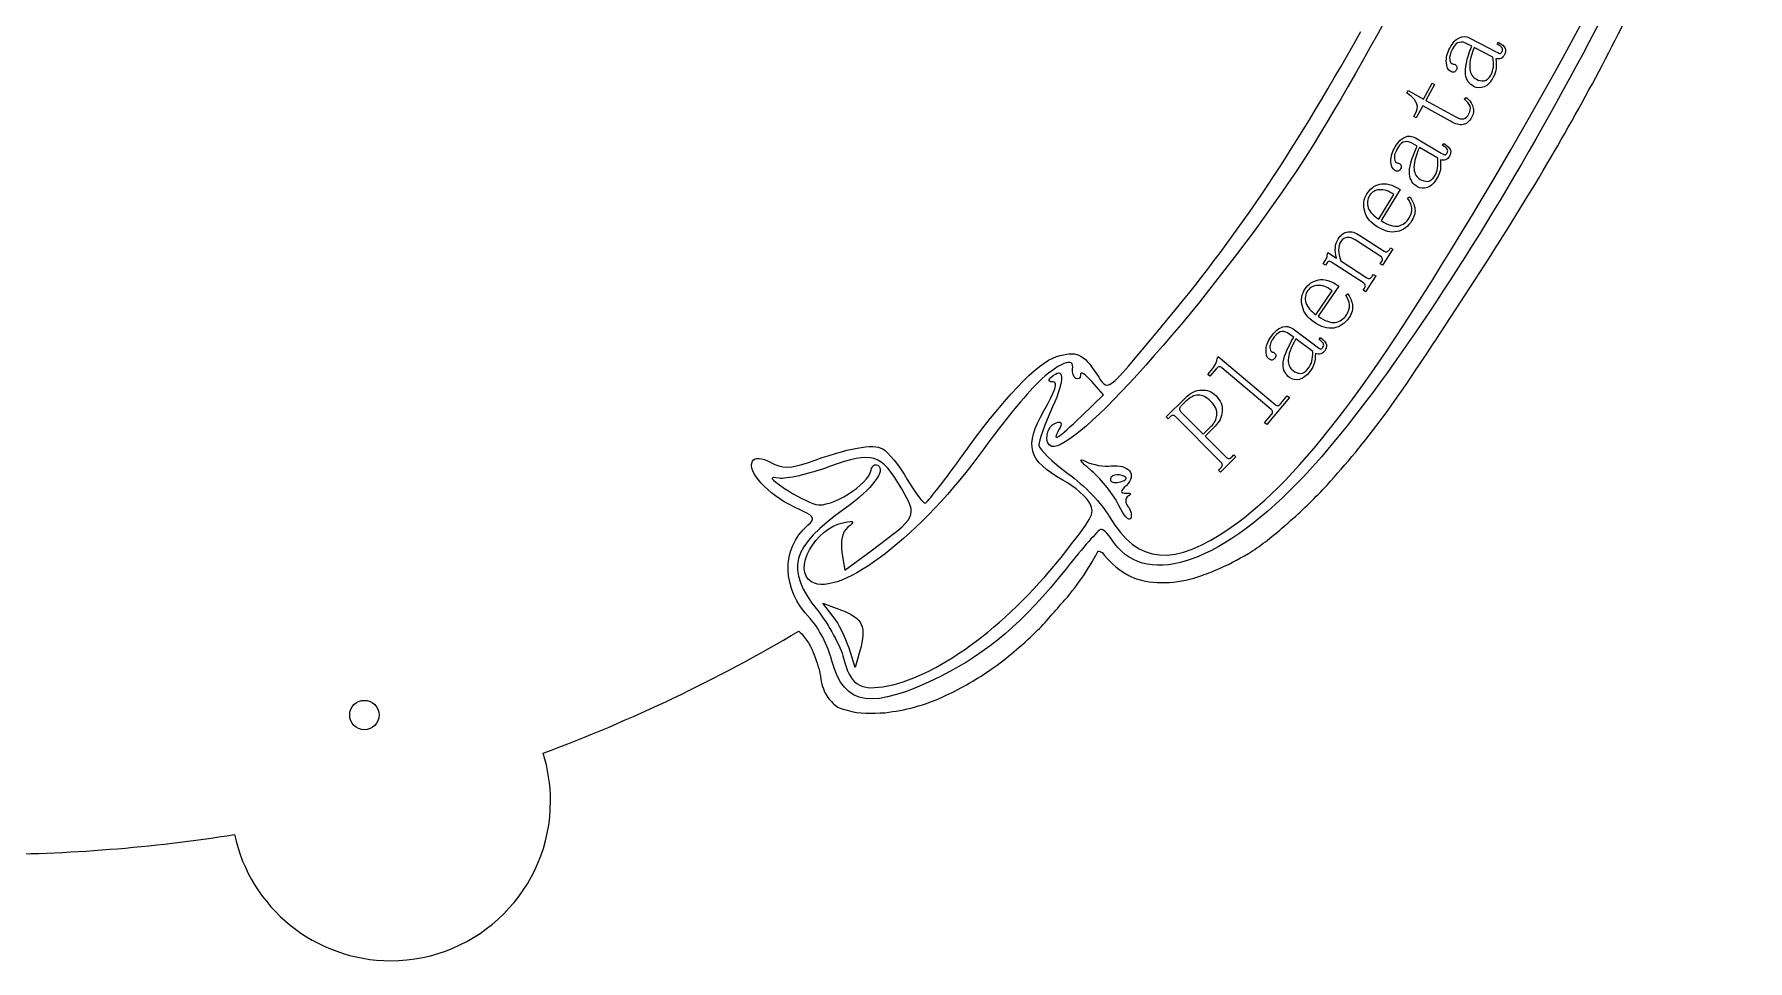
# Model space of a CAD drawing. Extents: x -41 to 233, y -38 to 223.
# Drawn here: x 99 to 232.6, y -38.2 to 34.1 of the extents above; entities that cross this region are included whole.
import ezdxf

# ---------------------------------------------------------------- set-up
doc = ezdxf.new("R2010")
doc.units = 0
doc.layers.add('Laag_1', color=7, linetype='CONTINUOUS')

msp = doc.modelspace()

# ---------------------------------------------------------------- linework, layer by layer
at = {"layer": 'Laag_1', "color": 7}
for p, q in [((210.900339, 33.767519), (212.961987, 32.691358)), ((213.035454, 33.288982), (213.11698, 33.445167)), ((211.046907, 33.134535), (210.672063, 33.330201)), ((212.702466, 32.270338), (211.234323, 33.036695)), ((210.905284, 31.340277), (210.905291, 31.340281)), ((212.954935, 31.383339), (212.954935, 31.383339)), ((205.977643, 29.486736), (206.079825, 29.671822)), ((206.207393, 29.319644), (205.977643, 29.486736)), ((206.079825, 29.671822), (207.282892, 29.007633)), ((207.282892, 29.007633), (207.964108, 30.241546)), ((208.149194, 30.139363), (207.467978, 28.905451)), ((207.964108, 30.241546), (208.149194, 30.139363)), ((207.229551, 28.473581), (206.718637, 27.548145)), ((209.388897, 27.281449), (207.229551, 28.473581)), ((207.467975, 28.905456), (209.750713, 27.645201)), ((207.467978, 28.905451), (207.467975, 28.905456)), ((210.469206, 29.019537), (210.616056, 29.13971)), ((206.53355, 27.65033), (206.669795, 27.897111)), ((206.718637, 27.548145), (206.53355, 27.65033)), ((206.785393, 25.33965), (206.420688, 25.553621)), ((206.670315, 25.979106), (208.67619, 24.802254)), ((208.779137, 25.395512), (208.868292, 25.547474)), ((208.396169, 24.394601), (206.967742, 25.232662)), ((206.555169, 23.5546), (206.555169, 23.5546)), ((208.604429, 23.496187), (208.604434, 23.49619)), ((203.795408, 19.646159), (204.98483, 21.562136)), ((205.480393, 21.959561), (203.975031, 19.534649)), ((205.480399, 21.959551), (205.480393, 21.959561)), ((206.050204, 21.27403), (206.20301, 21.386536)), ((203.795408, 19.646159), (203.795408, 19.646159)), ((203.951652, 16.743989), (201.969824, 18.026961)), ((202.326644, 18.383624), (204.219733, 17.1581)), ((204.628707, 17.271126), (204.724452, 17.419023)), ((204.724452, 17.419023), (204.901928, 17.30413)), ((199.463507, 16.165471), (199.597547, 16.372528)), ((199.640983, 16.050578), (199.463507, 16.165471)), ((199.794173, 16.287215), (199.640983, 16.050578)), ((199.794328, 17.000704), (199.832626, 17.059862)), ((199.832626, 17.059862), (200.512955, 16.61944)), ((202.611231, 14.673425), (200.067393, 16.320221)), ((200.838329, 16.408811), (202.879313, 15.087544)), ((203.920201, 16.176684), (204.015947, 16.324581)), ((204.097679, 16.061792), (203.920201, 16.176684)), ((204.901928, 17.30413), (204.097679, 16.061792)), ((203.561507, 15.233566), (202.75726, 13.991226)), ((203.288289, 15.200568), (203.384033, 15.348467)), ((203.384033, 15.348467), (203.561509, 15.233574)), ((203.561509, 15.233574), (203.561507, 15.233566)), ((198.898827, 12.198317), (200.173597, 14.058601)), ((200.68661, 14.433228), (199.073229, 12.078806)), ((200.686601, 14.433242), (200.68661, 14.433228)), ((201.224867, 13.722658), (201.382586, 13.828165)), ((202.579782, 14.106117), (202.675526, 14.254017)), ((202.75726, 13.991226), (202.579782, 14.106117)), ((198.898827, 12.198317), (198.898827, 12.198317)), ((197.164364, 10.440474), (196.825048, 10.692779)), ((197.119417, 11.088657), (198.985652, 9.700969)), ((198.663012, 9.326107), (197.334024, 10.314312)), ((199.152405, 10.279542), (199.257531, 10.420924)), ((191.238851, 8.89124), (191.2843, 8.945102)), ((191.2843, 8.945102), (195.7276, 5.195394)), ((195.409439, 4.818369), (191.558581, 8.068116)), ((196.741689, 8.690967), (196.741685, 8.690974)), ((198.772504, 8.410416), (198.772494, 8.410406)), ((182.324448, 5.957685), (181.423493, 6.982942)), ((190.477075, 7.551482), (190.477088, 7.551484)), ((190.63865, 7.415131), (190.477075, 7.551482)), ((190.477088, 7.551484), (190.727071, 7.847704)), ((191.138613, 8.007571), (190.63865, 7.415131)), ((180.635622, 4.321445), (182.324448, 5.957685)), ((187.22968, 4.233505), (188.702955, 5.700321)), ((188.727263, 5.426183), (188.377674, 5.078125)), ((196.831831, 5.738956), (195.059241, 3.638487)), ((196.147569, 5.25594), (196.670256, 5.875308)), ((196.670256, 5.875308), (196.831831, 5.738956)), ((187.378849, 4.08368), (187.22968, 4.233505)), ((187.528672, 4.232847), (187.378849, 4.08368)), ((191.507465, 0.686018), (187.952297, 4.256837)), ((188.35182, 4.654602), (190.116974, 2.881677)), ((194.897666, 3.774838), (195.420354, 4.39421)), ((190.116974, 2.881677), (190.116981, 2.881682)), ((190.116981, 2.881682), (190.741252, 3.503215)), ((191.040239, 3.502564), (190.266146, 2.731864)), ((190.266146, 2.731864), (191.906992, 1.083793)), ((191.040248, 3.502567), (191.040239, 3.502564)), ((195.059241, 3.638487), (194.897666, 3.774838)), ((180.961479, 0.757232), (180.961524, 0.757232)), ((191.306815, 0.088466), (191.481611, 0.262496)), ((191.455984, -0.061359), (191.306815, 0.088466)), ((192.654581, 1.131984), (191.455984, -0.061359)), ((192.330618, 1.10778), (192.505414, 1.28181)), ((192.505414, 1.28181), (192.654581, 1.131984)), ((183.675316, -0.829195), (183.675316, -0.829195)), ((159.919834, -2.587976), (159.919732, -2.588145)), ((161.946198, -6.3268), (162.159597, -7.718522)), ((162.159597, -7.718522), (164.225334, -6.19455)), ((161.243843, -11.295124), (160.459005, -10.292191)), ((160.459005, -10.292191), (161.906097, -10.829937)), ((162.964509, -15.29791), (162.496599, -13.797956)), ((163.339808, -14.009171), (162.964509, -15.29791))]:
    msp.add_line(p, q, dxfattribs=at)
at = {"layer": 'Laag_1', "color": 5}
for p, q in [((208.272284, 10.273503), (212.4075, 16.609172)), ((181.918681, -6.212796), (182.226811, -6.335715)), ((125.850791, -19.00648), (125.850791, -19.00648))]:
    msp.add_line(p, q, dxfattribs=at)
at = {"layer": 'Laag_1', "color": 7}
for points in [[(212.790896, 22.830865), (226.949991, 46.87085), (232.567328, 61.656055), (230.078099, 68.332002)], [(212.447406, 51.541163), (210.190196, 45.655379), (201.223821, 29.003799), (196.949492, 22.759689)], [(228.645641, 52.010834), (222.671121, 35.50682), (207.03844, 8.963718), (197.497009, -0.877258)], [(186.836795, 11.233716), (192.732959, 18.305082), (196.68089, 24.148442), (202.404797, 34.275685)], [(209.342244, 32.990894), (209.55965, 33.40739), (209.806004, 33.67628), (210.081306, 33.797565)], [(210.090741, 33.434902), (209.901487, 33.427695), (209.719897, 33.257494), (209.545971, 32.9243)], [(210.081306, 33.797565), (210.335782, 33.929718), (210.608793, 33.919703), (210.900339, 33.767519)], [(210.672063, 33.330201), (210.463815, 33.438904), (210.270041, 33.473804), (210.090741, 33.434902)], [(213.11698, 33.445167), (213.408525, 33.292984), (213.589597, 33.132219), (213.660194, 32.962874)], [(209.070365, 31.860863), (209.045081, 32.218548), (209.135707, 32.595225), (209.342244, 32.990894)], [(209.545971, 32.9243), (209.361177, 32.57028), (209.293207, 32.287773), (209.342063, 32.076777)], [(209.342063, 32.076777), (209.370094, 31.876652), (209.457454, 31.764803), (209.604142, 31.741231)], [(210.566996, 30.920641), (210.491025, 31.384281), (210.650995, 32.122246), (211.046907, 33.134535)], [(211.234323, 33.036695), (210.94803, 32.285175), (210.83835, 31.719702), (210.905284, 31.340277)], [(212.73627, 31.497474), (212.750804, 31.728378), (212.739536, 31.985999), (212.702466, 32.270338)], [(213.331336, 32.180572), (213.225381, 32.129883), (213.088646, 32.12176), (212.921132, 32.156203)], [(212.921132, 32.156203), (212.958202, 31.871864), (212.96947, 31.614243), (212.954935, 31.383339)], [(212.961987, 32.691358), (213.128585, 32.604394), (213.238144, 32.560454), (213.290663, 32.559538)], [(213.408923, 33.014538), (213.326548, 33.110543), (213.202058, 33.202025), (213.035454, 33.288982)], [(213.290663, 32.559538), (213.333233, 32.590311), (213.376257, 32.647351), (213.419734, 32.730657)], [(213.604408, 32.475265), (213.528316, 32.329491), (213.437292, 32.23126), (213.331336, 32.180572)], [(213.419734, 32.730657), (213.474085, 32.834779), (213.470482, 32.929406), (213.408923, 33.014538)], [(213.660194, 32.962874), (213.709965, 32.804398), (213.69137, 32.641862), (213.604408, 32.475265)], [(209.389423, 31.177588), (209.202001, 31.275421), (209.095649, 31.503179), (209.070365, 31.860863)], [(209.671933, 31.109619), (209.587717, 31.100581), (209.493547, 31.123237), (209.389423, 31.177588)], [(209.604142, 31.741231), (209.709182, 31.739399), (209.792481, 31.695918), (209.854039, 31.610786)], [(209.848545, 31.295666), (209.805062, 31.212368), (209.746192, 31.150352), (209.671933, 31.109619)], [(209.854039, 31.610786), (209.9156, 31.525658), (209.913769, 31.420618), (209.848545, 31.295666)], [(211.228292, 29.979225), (210.853445, 30.174892), (210.633013, 30.488697), (210.566996, 30.920641)], [(210.905291, 31.340281), (210.951399, 30.971726), (211.120224, 30.711356), (211.411764, 30.559169)], [(212.024323, 30.438161), (212.235318, 30.487016), (212.406038, 30.636392), (212.536483, 30.886289)], [(212.536483, 30.886289), (212.634315, 31.073712), (212.700911, 31.277441), (212.73627, 31.497474)], [(212.954935, 31.383339), (212.930448, 31.18413), (212.852982, 30.959578), (212.722538, 30.709682)], [(212.016088, 29.965487), (211.719962, 29.855073), (211.457363, 29.859653), (211.228292, 29.979225)], [(211.411764, 30.559169), (211.599187, 30.461334), (211.803374, 30.420998), (212.024323, 30.438161)], [(212.722538, 30.709682), (212.526872, 30.334835), (212.291388, 30.08677), (212.016088, 29.965487)], [(206.777437, 28.602433), (206.703744, 28.857785), (206.51373, 29.096855), (206.207393, 29.319644)], [(206.669795, 27.897111), (206.806037, 28.143894), (206.841918, 28.379001), (206.777437, 28.602433)], [(210.91907, 28.449175), (210.843236, 28.652042), (210.693281, 28.842163), (210.469206, 29.019537)], [(210.616056, 29.13971), (210.881261, 28.93963), (211.055316, 28.695955), (211.138221, 28.408685)], [(210.831669, 27.853429), (210.945205, 28.059081), (210.974339, 28.257663), (210.91907, 28.449175)], [(211.138221, 28.408685), (211.232478, 28.14198), (211.200132, 27.864671), (211.041181, 27.576758)], [(210.37185, 27.020533), (210.107288, 26.978759), (209.779638, 27.065731), (209.388897, 27.281449)], [(209.750713, 27.645201), (210.038625, 27.48625), (210.26238, 27.429804), (210.421975, 27.475863)], [(211.041181, 27.576758), (210.870877, 27.268279), (210.647767, 27.082871), (210.37185, 27.020533)], [(210.421975, 27.475863), (210.581569, 27.52192), (210.718134, 27.647776), (210.831669, 27.853429)], [(205.075702, 25.280525), (205.313449, 25.685753), (205.572805, 25.942124), (205.853771, 26.049638)], [(205.845261, 25.686958), (205.655881, 25.689126), (205.466092, 25.528118), (205.275894, 25.203935)], [(206.420688, 25.553621), (206.218074, 25.672496), (206.026265, 25.716942), (205.845261, 25.686958)], [(205.853771, 26.049638), (206.114475, 26.169041), (206.386656, 26.14553), (206.670315, 25.979106)], [(209.138569, 25.102926), (209.061041, 25.202886), (208.941231, 25.300415), (208.779137, 25.395512)], [(208.868292, 25.547474), (209.15195, 25.38105), (209.324846, 25.211523), (209.386978, 25.038892)], [(204.748245, 24.165331), (204.740689, 24.523828), (204.849841, 24.895559), (205.075702, 25.280525)], [(205.033104, 23.467106), (204.850752, 23.574092), (204.755799, 23.806834), (204.748245, 24.165331)], [(205.275894, 25.203935), (205.073809, 24.859492), (204.991944, 24.580694), (205.030299, 24.367539)], [(205.030299, 24.367539), (205.048394, 24.166273), (205.13011, 24.050238), (205.275448, 24.019433)], [(206.196529, 23.152214), (206.14359, 23.619044), (206.339878, 24.34819), (206.785393, 25.33965)], [(206.967742, 25.232662), (206.644616, 24.496224), (206.507091, 23.93687), (206.555169, 23.5546)], [(208.391692, 23.621008), (208.417632, 23.850911), (208.419124, 24.108775), (208.396169, 24.394601)], [(208.608907, 24.269778), (208.631864, 23.983953), (208.630371, 23.72609), (208.604429, 23.496187)], [(209.019814, 24.273821), (208.911481, 24.228438), (208.774512, 24.22709), (208.608907, 24.269778)], [(208.67619, 24.802254), (208.838282, 24.707156), (208.945533, 24.65785), (208.997942, 24.654336)], [(208.997942, 24.654336), (209.04194, 24.68303), (209.087733, 24.73787), (209.135322, 24.818856)], [(209.307135, 24.554639), (209.223922, 24.41281), (209.128148, 24.319204), (209.019814, 24.273821)], [(209.135322, 24.818856), (209.194759, 24.920163), (209.195842, 25.014853), (209.138569, 25.102926)], [(209.386978, 25.038892), (209.428846, 24.878148), (209.402232, 24.71673), (209.307135, 24.554639)], [(196.949492, 22.759689), (189.744937, 12.235125), (180.183231, 1.551123), (178.311158, 1.933732)], [(192.289724, -4.373398), (197.805847, -0.480848), (203.550489, 7.142115), (212.790896, 22.830865)], [(205.311903, 23.385241), (205.227345, 23.380381), (205.134412, 23.407669), (205.033104, 23.467106)], [(205.275448, 24.019433), (205.380269, 24.012406), (205.461315, 23.964856), (205.518586, 23.876786)], [(205.497506, 23.562324), (205.449955, 23.481278), (205.388088, 23.42225), (205.311903, 23.385241)], [(205.518586, 23.876786), (205.575813, 23.788684), (205.568786, 23.683863), (205.497506, 23.562324)], [(206.81043, 22.179229), (206.445725, 22.393202), (206.241091, 22.717531), (206.196529, 23.152214)], [(206.555169, 23.5546), (206.582986, 23.184214), (206.738724, 22.91581), (207.022384, 22.749387)], [(207.022384, 22.749387), (207.204735, 22.6424), (207.406674, 22.592011), (207.628201, 22.598219)], [(208.33899, 22.834857), (208.125016, 22.470153), (207.877546, 22.234043), (207.596582, 22.126527)], [(207.628201, 22.598219), (207.841356, 22.636574), (208.019258, 22.777321), (208.161907, 23.020459)], [(208.161907, 23.020459), (208.268893, 23.202812), (208.345488, 23.402995), (208.391692, 23.621008)], [(208.604434, 23.49619), (208.570119, 23.298438), (208.481637, 23.077994), (208.33899, 22.834857)], [(202.710446, 20.23674), (202.557005, 20.746738), (202.610377, 21.211297), (202.870562, 21.630417)], [(203.080115, 21.500333), (202.894269, 21.200963), (202.859145, 20.877148), (202.974745, 20.528888)], [(202.870562, 21.630417), (203.105968, 22.00962), (203.440127, 22.258396), (203.873041, 22.376742)], [(203.848225, 21.935933), (203.509609, 21.924948), (203.253573, 21.779747), (203.080115, 21.500333)], [(204.98483, 21.562136), (204.558141, 21.854671), (204.179272, 21.97927), (203.848225, 21.935933)], [(203.873041, 22.376742), (204.305953, 22.495088), (204.841739, 22.356024), (205.480399, 21.959551)], [(206.20301, 21.386536), (206.38538, 21.190375), (206.51819, 20.91438), (206.601442, 20.558552)], [(207.596582, 22.126527), (207.295356, 22.030901), (207.033306, 22.048468), (206.81043, 22.179229)], [(203.677682, 19.055647), (203.178729, 19.365391), (202.856317, 19.759089), (202.710446, 20.23674)], [(202.974745, 20.528888), (203.102734, 20.200587), (203.376288, 19.906344), (203.795408, 19.646159)], [(206.37741, 20.531739), (206.329255, 20.810479), (206.220187, 21.05791), (206.050204, 21.27403)], [(206.178108, 19.743027), (206.339175, 20.002484), (206.40561, 20.265387), (206.37741, 20.531739)], [(206.601442, 20.558552), (206.677125, 20.235074), (206.603458, 19.893712), (206.380442, 19.534464)], [(201.374807, 18.664005), (201.654411, 18.70687), (201.97169, 18.613409), (202.326644, 18.383624)], [(205.225165, 18.675625), (204.752337, 18.582058), (204.236509, 18.708732), (203.677682, 19.055647)], [(203.975031, 19.534649), (204.513901, 19.200126), (204.965033, 19.058315), (205.328428, 19.109217)], [(206.380442, 19.534464), (206.095476, 19.075429), (205.710384, 18.789149), (205.225165, 18.675625)], [(205.328428, 19.109217), (205.684255, 19.19247), (205.967482, 19.40374), (206.178108, 19.743027)], [(200.512955, 16.61944), (200.430651, 16.924576), (200.397647, 17.197797), (200.413941, 17.439102)], [(200.413941, 17.439102), (200.430235, 17.680408), (200.502212, 17.89966), (200.62987, 18.096857)], [(200.62987, 18.096857), (200.84689, 18.432091), (201.095203, 18.62114), (201.374807, 18.664005)], [(200.847357, 17.914097), (200.732464, 17.736619), (200.670347, 17.510984), (200.661006, 17.237192)], [(201.34165, 18.223739), (201.139783, 18.214503), (200.975018, 18.111289), (200.847357, 17.914097)], [(201.969824, 18.026961), (201.733188, 18.180151), (201.523797, 18.245744), (201.34165, 18.223739)], [(199.597547, 16.372528), (199.661377, 16.471126), (199.708964, 16.566248), (199.740308, 16.657893)], [(199.740308, 16.657893), (199.784417, 16.769257), (199.802423, 16.883527), (199.794328, 17.000704)], [(199.929925, 16.367237), (199.877721, 16.373049), (199.83247, 16.346376), (199.794173, 16.287215)], [(200.067393, 16.320221), (200.008233, 16.35852), (199.962411, 16.374192), (199.929925, 16.367237)], [(200.661006, 17.237192), (200.66443, 16.983121), (200.723538, 16.706994), (200.838329, 16.408811)], [(204.090828, 16.569936), (204.07692, 16.634907), (204.030529, 16.692924), (203.951652, 16.743989)], [(204.015947, 16.324581), (204.079776, 16.423178), (204.104736, 16.504963), (204.090828, 16.569936)], [(204.219733, 17.1581), (204.298611, 17.107036), (204.370536, 17.088459), (204.435509, 17.102367)], [(204.435509, 17.102367), (204.513243, 17.135996), (204.577642, 17.192249), (204.628707, 17.271126)], [(198.06456, 14.22236), (198.316859, 14.59054), (198.661917, 14.823963), (199.099734, 14.92263)], [(199.099734, 14.92263), (199.537551, 15.021294), (200.066507, 14.858165), (200.686601, 14.433242)], [(202.879313, 15.087544), (202.958192, 15.03648), (203.030116, 15.017902), (203.095087, 15.031809)], [(203.095087, 15.031809), (203.172823, 15.06544), (203.237223, 15.121693), (203.288289, 15.200568)], [(197.84164, 12.837339), (197.711398, 13.353748), (197.785704, 13.815422), (198.06456, 14.22236)], [(198.268037, 14.082915), (198.068855, 13.792246), (198.019137, 13.470348), (198.118883, 13.117222)], [(199.055043, 14.483369), (198.716278, 14.487692), (198.453942, 14.354207), (198.268037, 14.082915)], [(200.173597, 14.058601), (199.760563, 14.370113), (199.387711, 14.511702), (199.055043, 14.483369)], [(201.518201, 12.966339), (201.482688, 13.246973), (201.38491, 13.499079), (201.224867, 13.722658)], [(201.382586, 13.828165), (201.555908, 13.623965), (201.676113, 13.342252), (201.743202, 12.983025)], [(202.750408, 14.499369), (202.7365, 14.564342), (202.690108, 14.62236), (202.611231, 14.673425)], [(202.675526, 14.254017), (202.739355, 14.352614), (202.764316, 14.434398), (202.750408, 14.499369)], [(198.754527, 11.613751), (198.270078, 11.945724), (197.965783, 12.353586), (197.84164, 12.837339)], [(198.118883, 13.117222), (198.23191, 12.783475), (198.491891, 12.477173), (198.898827, 12.198317)], [(199.073229, 12.078806), (199.596434, 11.720278), (200.040698, 11.558231), (200.406021, 11.592664)], [(200.406021, 11.592664), (200.765247, 11.659753), (201.05773, 11.858011), (201.283468, 12.187439)], [(201.283468, 12.187439), (201.456092, 12.439353), (201.534337, 12.698987), (201.518201, 12.966339)], [(201.743202, 12.983025), (201.804193, 12.656457), (201.715179, 12.318772), (201.476159, 11.969971)], [(181.806175, 7.576935), (182.732965, 6.159812), (182.411031, 5.925794), (186.836795, 11.233716)], [(195.458382, 10.56735), (195.738723, 10.944367), (196.024382, 11.171062), (196.315359, 11.247434)], [(196.2675, 10.887809), (196.079476, 10.910524), (195.873326, 10.771078), (195.649049, 10.469469)], [(196.825048, 10.692779), (196.636539, 10.832951), (196.45069, 10.897961), (196.2675, 10.887809)], [(196.315359, 11.247434), (196.587486, 11.337822), (196.855506, 11.284896), (197.119417, 11.088657)], [(200.28326, 11.164201), (199.806687, 11.092092), (199.297109, 11.241942), (198.754527, 11.613751)], [(201.476159, 11.969971), (201.170745, 11.524278), (200.773112, 11.255688), (200.28326, 11.164201)], [(178.673472, 8.940378), (180.213333, 9.420495), (180.754692, 9.184868), (181.806175, 7.576935)], [(195.219136, 8.769277), (195.049478, 8.89543), (194.980356, 9.137106), (195.011772, 9.494304)], [(195.011772, 9.494304), (195.043187, 9.851501), (195.192057, 10.209183), (195.458382, 10.56735)], [(195.649049, 10.469469), (195.410759, 10.149005), (195.299107, 9.880744), (195.314091, 9.664684)], [(195.314091, 9.664684), (195.310227, 9.462643), (195.378868, 9.338424), (195.520014, 9.292029)], [(196.341474, 8.329907), (196.339536, 8.799726), (196.613832, 9.503249), (197.164364, 10.440474)], [(197.334024, 10.314312), (196.932848, 9.617315), (196.735403, 9.0762), (196.741689, 8.690967)], [(198.985652, 9.700969), (199.13646, 9.588832), (199.237722, 9.528172), (199.28944, 9.518987)], [(199.477946, 9.949657), (199.411723, 10.057442), (199.303209, 10.167404), (199.152405, 10.279542)], [(199.257531, 10.420924), (199.521443, 10.224684), (199.674909, 10.037387), (199.71793, 9.85903)], [(199.58598, 9.38631), (199.48786, 9.254355), (199.382489, 9.171701), (199.269866, 9.138349)], [(199.28944, 9.518987), (199.336325, 9.542674), (199.387801, 9.592218), (199.44387, 9.66762)], [(199.44387, 9.66762), (199.513956, 9.761875), (199.525315, 9.855888), (199.477946, 9.949657)], [(199.71793, 9.85903), (199.742098, 9.69469), (199.698115, 9.537117), (199.58598, 9.38631)], [(171.115849, 0.924759), (174.564085, 5.717316), (177.157329, 8.467713), (178.673472, 8.940378)], [(179.924628, 7.974586), (180.119212, 8.972354), (178.836932, 8.459161), (177.20912, 6.887833)], [(178.233059, 7.308852), (179.295346, 8.268407), (179.358936, 7.174937), (178.366468, 5.014272)], [(190.727071, 7.847704), (190.863423, 8.009279), (190.974247, 8.177027), (191.059544, 8.35095)], [(191.059544, 8.35095), (191.144841, 8.524874), (191.20461, 8.70497), (191.238851, 8.89124)], [(191.351557, 8.150611), (191.285351, 8.145007), (191.214369, 8.097327), (191.138613, 8.007571)], [(191.558581, 8.068116), (191.486771, 8.128719), (191.417763, 8.156217), (191.351557, 8.150611)], [(195.487397, 8.657624), (195.402809, 8.661973), (195.313389, 8.699191), (195.219136, 8.769277)], [(195.691126, 8.813512), (195.635059, 8.738108), (195.567149, 8.686146), (195.487397, 8.657624)], [(195.520014, 9.292029), (195.623453, 9.273662), (195.698857, 9.217594), (195.746226, 9.123824)], [(195.746226, 9.123824), (195.793598, 9.030057), (195.775231, 8.926619), (195.691126, 8.813512)], [(196.8461, 7.296019), (196.506785, 7.548328), (196.338576, 7.892957), (196.341474, 8.329907)], [(196.741685, 8.690974), (196.729121, 8.31976), (196.854796, 8.036034), (197.118707, 7.839794)], [(198.280933, 7.985527), (198.407085, 8.155185), (198.504962, 8.345868), (198.574564, 8.557577)], [(198.772494, 8.410406), (198.71691, 8.217548), (198.605016, 8.008013), (198.436812, 7.781802)], [(198.574564, 8.557577), (198.625314, 8.783303), (198.654797, 9.03948), (198.663012, 9.326107)], [(198.860953, 9.178946), (198.852737, 8.892319), (198.823255, 8.636142), (198.772504, 8.410416)], [(199.269866, 9.138349), (199.157247, 9.104996), (199.020942, 9.118528), (198.860953, 9.178946)], [(177.20912, 6.887833), (176.314298, 6.024148), (174.42215, 3.706172), (173.00437, 1.73691)], [(177.689174, 4.704505), (178.590567, 6.29954), (178.802459, 6.973685), (178.397385, 6.957824)], [(178.397385, 6.957824), (178.065805, 6.945124), (177.995738, 7.094476), (178.233059, 7.308852)], [(180.191116, 7.235164), (179.987651, 7.350141), (179.867698, 7.682853), (179.924628, 7.974586)], [(180.541814, 7.517188), (180.552482, 7.247073), (180.394624, 7.120158), (180.191116, 7.235164)], [(181.423493, 6.982942), (180.879135, 7.602335), (180.530102, 7.813776), (180.541814, 7.517188)], [(197.621882, 7.158272), (197.312054, 7.095917), (197.05346, 7.141833), (196.8461, 7.296019)], [(197.118707, 7.839794), (197.288366, 7.713641), (197.483641, 7.641623), (197.704534, 7.623741)], [(198.436812, 7.781802), (198.184503, 7.442487), (197.91286, 7.234643), (197.621882, 7.158272)], [(197.704534, 7.623741), (197.920591, 7.638726), (198.112724, 7.759322), (198.280933, 7.985527)], [(188.702955, 5.700321), (189.119135, 6.114677), (189.543165, 6.32138), (189.975043, 6.320431)], [(189.725001, 5.922314), (189.409435, 5.939618), (189.076855, 5.774241), (188.727263, 5.426183)], [(190.695687, 5.446778), (190.364202, 5.779721), (190.04064, 5.938233), (189.725001, 5.922314)], [(189.975043, 6.320431), (190.406993, 6.352705), (190.780423, 6.210693), (191.095333, 5.894396)], [(191.166737, 4.374347), (191.217335, 4.723061), (191.060319, 5.080538), (190.695687, 5.446778)], [(191.095333, 5.894396), (191.47654, 5.51151), (191.641736, 5.095878), (191.590918, 4.647499)], [(179.160305, -0.687322), (176.448085, 0.845427), (176.14208, 1.966978), (177.689174, 4.704505)], [(178.366468, 5.014272), (177.764426, 3.703548), (177.287789, 2.362936), (177.307268, 2.035078)], [(178.866817, 3.247335), (178.278017, 2.205484), (178.743229, 2.48796), (180.635622, 4.321445)], [(187.753188, 4.356938), (187.686746, 4.357085), (187.611907, 4.315721), (187.528672, 4.232847)], [(187.952297, 4.256837), (187.886001, 4.323426), (187.819631, 4.356793), (187.753188, 4.356938)], [(188.252599, 4.854154), (188.252454, 4.78771), (188.285527, 4.721193), (188.35182, 4.654602)], [(188.377674, 5.078125), (188.311083, 5.011828), (188.269392, 4.937171), (188.252599, 4.854154)], [(190.741252, 3.503215), (190.990958, 3.751827), (191.132787, 4.042205), (191.166737, 4.374347)], [(191.590918, 4.647499), (191.556748, 4.215694), (191.373191, 3.83405), (191.040248, 3.502567)], [(195.525574, 4.628163), (195.51997, 4.69437), (195.481258, 4.757772), (195.409439, 4.818369)], [(195.420354, 4.39421), (195.496105, 4.483972), (195.531178, 4.561956), (195.525574, 4.628163)], [(195.7276, 5.195394), (195.799411, 5.134792), (195.868419, 5.107293), (195.934625, 5.112899)], [(195.934625, 5.112899), (196.015983, 5.136456), (196.086964, 5.184137), (196.147569, 5.25594)], [(178.311158, 1.933732), (177.618384, 2.075266), (177.895913, 3.574233), (178.6539, 3.784856)], [(178.6539, 3.784856), (179.075503, 3.901978), (179.141978, 3.734225), (178.866817, 3.247335)], [(159.266647, 0.662208), (162.496362, 1.837212), (164.355216, 2.176556), (165.138187, 1.73406)], [(173.00437, 1.73691), (168.184988, -4.95726), (161.800331, -9.887118), (159.577309, -8.630777)], [(166.601086, -1.378287), (164.999456, 1.378516), (164.333959, 1.583664), (160.969396, 0.357747)], [(165.138187, 1.73406), (165.567035, 1.491716), (166.421901, 0.425932), (167.03787, -0.634349)], [(177.307268, 2.035078), (177.32677, 1.707164), (178.340419, 0.713883), (179.559873, -0.17221)], [(158.183704, -2.764365), (156.169936, -1.828516), (154.51705, -0.003131), (154.965256, 0.789885)], [(154.965256, 0.789885), (155.15049, 1.117715), (155.683904, 1.073519), (156.395321, 0.671521)], [(156.395321, 0.671521), (157.20461, 0.214152), (158.027858, 0.211443), (159.266647, 0.662208)], [(160.969396, 0.357747), (159.352976, -0.231166), (157.585695, -0.638611), (157.042141, -0.547622)], [(159.919732, -2.588145), (161.046521, -2.898138), (164.054344, -1.032593), (164.220071, 0.079109)], [(164.732349, 0.462479), (165.412838, 0.077895), (164.322382, -1.375211), (162.227937, -2.874883)], [(164.220071, 0.079109), (164.270986, 0.420428), (164.501463, 0.592979), (164.732349, 0.462479)], [(168.438604, -2.48409), (168.593033, -2.441192), (169.797772, -0.90723), (171.115849, 0.924759)], [(181.425181, 0.002542), (180.481949, 0.811645), (180.321579, 1.072616), (180.961479, 0.757232)], [(180.961524, 0.757232), (181.499623, 0.492169), (182.389913, 0.335818), (182.940113, 0.409958)], [(183.540293, -2.67284), (183.170085, -1.88163), (182.218274, -0.67767), (181.425181, 0.002542)], [(182.940113, 0.409958), (184.288915, 0.591765), (184.985177, -0.305758), (184.119675, -1.110543)], [(191.481611, 0.262496), (191.564848, 0.345366), (191.60654, 0.420023), (191.606685, 0.486467)], [(191.606685, 0.486467), (191.606832, 0.552909), (191.573758, 0.619426), (191.507465, 0.686018)], [(191.906992, 1.083793), (191.973289, 1.017203), (192.039659, 0.983835), (192.106103, 0.983689)], [(192.106103, 0.983689), (192.189192, 1.000117), (192.26403, 1.04148), (192.330618, 1.10778)], [(157.042141, -0.547622), (156.223104, -0.410519), (156.295561, -0.547622), (157.465138, -1.34157)], [(167.03787, -0.634349), (167.653871, -1.694658), (168.284226, -2.527016), (168.438604, -2.48409)], [(181.289387, -2.531927), (181.074853, -2.057906), (180.116813, -1.227891), (179.160305, -0.687322)], [(179.559873, -0.17221), (180.856701, -1.114522), (182.208562, -2.521964), (182.816486, -3.562715)], [(183.985766, -0.412635), (183.479671, -0.12666), (182.777841, -0.321703), (182.887846, -0.717689)], [(182.887846, -0.717689), (182.934703, -0.886374), (183.289126, -0.936468), (183.675316, -0.829195)], [(197.497009, -0.877258), (191.153418, -7.419931), (185.417356, -9.165475), (182.966258, -5.299059)], [(184.119675, -1.110543), (183.631623, -1.564328), (183.624508, -1.728073), (184.093626, -1.709672)], [(183.675316, -0.829195), (184.101187, -0.710916), (184.223364, -0.546945), (183.985766, -0.412635)], [(157.465138, -1.34157), (158.241303, -1.869241), (159.345977, -2.430016), (159.919834, -2.587976)], [(164.225334, -6.19455), (167.846081, -3.52343), (167.846691, -3.522244), (166.601086, -1.378287)], [(179.024198, -6.718242), (181.522251, -3.590514), (181.656389, -3.342638), (181.289387, -2.531927)], [(184.268152, -1.94338), (184.009154, -2.085874), (183.997078, -2.444438), (184.24089, -2.740009)], [(184.093626, -1.709672), (184.490086, -1.69415), (184.557439, -1.784292), (184.268152, -1.94338)], [(162.227937, -2.874883), (157.927297, -5.954323), (157.473884, -7.618644), (160.050982, -10.865808)], [(159.577309, -8.630777), (158.016713, -7.748861), (159.865585, -4.376559), (162.119801, -3.993386)], [(159.280933, -4.207932), (159.92394, -3.647128), (159.836962, -3.532602), (158.183704, -2.764365)], [(162.119801, -3.993386), (162.930456, -3.855521), (162.963507, -3.903781), (162.388485, -4.385647)], [(182.816486, -3.562715), (184.971154, -7.251218), (187.861273, -7.498558), (192.289724, -4.373398)], [(184.44902, -3.694541), (184.319441, -3.923875), (183.910498, -3.46405), (183.540293, -2.67284)], [(184.24089, -2.740009), (184.484964, -3.035722), (184.578602, -3.465264), (184.44902, -3.694541)], [(159.452953, -11.477581), (157.242008, -9.175918), (157.168057, -6.050617), (159.280933, -4.207932)], [(162.388485, -4.385647), (161.972346, -4.734361), (161.810734, -5.443388), (161.946198, -6.3268)], [(182.107086, -4.546598), (181.928375, -4.596298), (180.718923, -5.970212), (179.419456, -7.599763)], [(182.966258, -5.299059), (182.672397, -4.835566), (182.285804, -4.496955), (182.107086, -4.546598)], [(165.138913, -16.802268), (169.173466, -16.183721), (174.628206, -12.222252), (179.024198, -6.718242)], [(179.419456, -7.599763), (176.078983, -11.788816), (173.341346, -14.139952), (169.673332, -15.970022)], [(161.167724, -14.769647), (160.870536, -13.631416), (160.098881, -12.150032), (159.452953, -11.477581)], [(160.050982, -10.865808), (160.921962, -11.963285), (161.831319, -13.632968), (162.07175, -14.576212)], [(162.496599, -13.797956), (162.23926, -12.972992), (161.675535, -11.846671), (161.243843, -11.295124)], [(161.906097, -10.829937), (163.564525, -11.446198), (163.88152, -12.149213), (163.339808, -14.009171)], [(162.07175, -14.576212), (162.583662, -16.58442), (163.27711, -17.087651), (165.138913, -16.802268)], [(169.673332, -15.970022), (164.292574, -18.65452), (162.10127, -18.345289), (161.167724, -14.769647)]]:
    msp.add_open_spline(points, degree=3, dxfattribs=at)
at = {"layer": 'Laag_1', "color": 5}
for points in [[(221.23356, 31.680499), (222.573164, 34.231514), (223.847556, 36.817883), (225.060095, 39.431687)], [(216.913133, 23.929861), (218.408735, 26.481791), (219.85837, 29.061717), (221.23356, 31.680499)], [(212.4075, 16.609172), (212.4075, 16.609172), (215.464376, 21.457865), (216.913133, 23.929861)], [(203.828938, 3.814362), (205.410652, 5.894707), (208.272284, 10.273503), (208.272284, 10.273503)], [(199.446775, -1.414465), (201.002118, 0.24455), (202.452568, 2.004104), (203.828938, 3.814362)], [(196.545731, -4.18267), (197.556535, -3.308232), (198.532648, -2.389543), (199.446775, -1.414465)], [(193.953915, -6.212796), (194.873287, -5.613412), (195.715712, -4.9007), (196.545731, -4.18267)], [(179.326314, -10.026654), (180.358234, -8.886956), (181.407356, -7.216039), (181.918681, -6.212796)], [(182.226811, -6.335715), (182.72609, -6.946303), (183.329535, -7.570019), (184.078341, -7.997078)], [(191.423284, -7.566029), (192.292159, -7.165979), (193.152615, -6.735189), (193.953915, -6.212796)], [(184.078341, -7.997078), (184.372501, -8.168274), (184.678814, -8.328376), (185.004383, -8.427577)], [(190.003354, -8.12), (190.482121, -7.950469), (190.961941, -7.778429), (191.423284, -7.566029)], [(185.004383, -8.427577), (186.576995, -8.872134), (188.376473, -8.728161), (190.003354, -8.12)], [(177.042631, -12.549015), (177.860133, -11.762941), (178.565113, -10.867366), (179.326314, -10.026654)], [(138.646075, -21.988025), (145.554649, -19.410551), (152.23113, -16.226912), (158.59125, -12.463575)], [(158.59125, -12.463575), (158.59125, -12.463575), (158.754414, -12.592122), (158.958909, -12.856592)], [(158.958909, -12.856592), (159.167872, -13.12682), (159.361561, -13.412141), (159.514534, -13.71759)], [(173.58651, -15.440139), (174.817659, -14.5797), (175.959925, -13.590104), (177.042631, -12.549015)], [(159.514534, -13.71759), (159.779022, -14.245684), (159.961518, -14.813267), (160.131345, -15.378953)], [(160.131345, -15.378953), (160.288695, -15.903096), (160.29178, -16.472683), (160.501762, -16.97803)], [(170.068105, -17.470265), (171.292737, -16.892951), (172.476787, -16.215714), (173.58651, -15.440139)], [(160.501762, -16.97803), (160.650352, -17.335634), (160.837389, -17.696816), (161.119123, -17.9625)], [(123.561687, -19.00648), (123.561688, -18.374361), (124.074121, -17.861928), (124.706239, -17.861927)], [(124.706239, -17.861927), (125.338357, -17.861928), (125.85079, -18.374361), (125.850791, -19.00648)], [(161.119123, -17.9625), (161.460502, -18.284431), (161.403834, -18.360484), (162.353295, -18.63884)], [(162.353295, -18.63884), (163.357168, -18.933141), (164.242248, -18.867214), (165.316075, -18.823498)], [(165.316075, -18.823498), (166.08462, -18.726696), (166.85363, -18.601138), (167.599761, -18.392999)], [(167.599761, -18.392999), (168.445979, -18.156948), (169.273454, -17.844887), (170.068105, -17.470265)], [(124.706239, -20.151032), (124.074121, -20.151031), (123.561688, -19.638598), (123.561687, -19.00648)], [(125.850791, -19.00648), (125.85079, -19.638598), (125.338357, -20.151031), (124.706239, -20.151032)], [(139.222647, -25.691641), (139.218151, -24.435104), (139.023765, -23.186463), (138.646075, -21.988025)], [(126.753056, -38.161785), (133.639923, -38.161512), (139.222679, -32.578509), (139.222647, -25.691641)], [(94.999748, -29.8682), (101.598462, -29.8682), (108.142572, -29.342067), (114.578364, -28.320386)], [(114.578364, -28.320386), (115.815405, -34.056873), (120.884708, -38.154639), (126.753056, -38.161785)]]:
    msp.add_open_spline(points, degree=3, dxfattribs=at)

doc.saveas('drawing.dxf')
